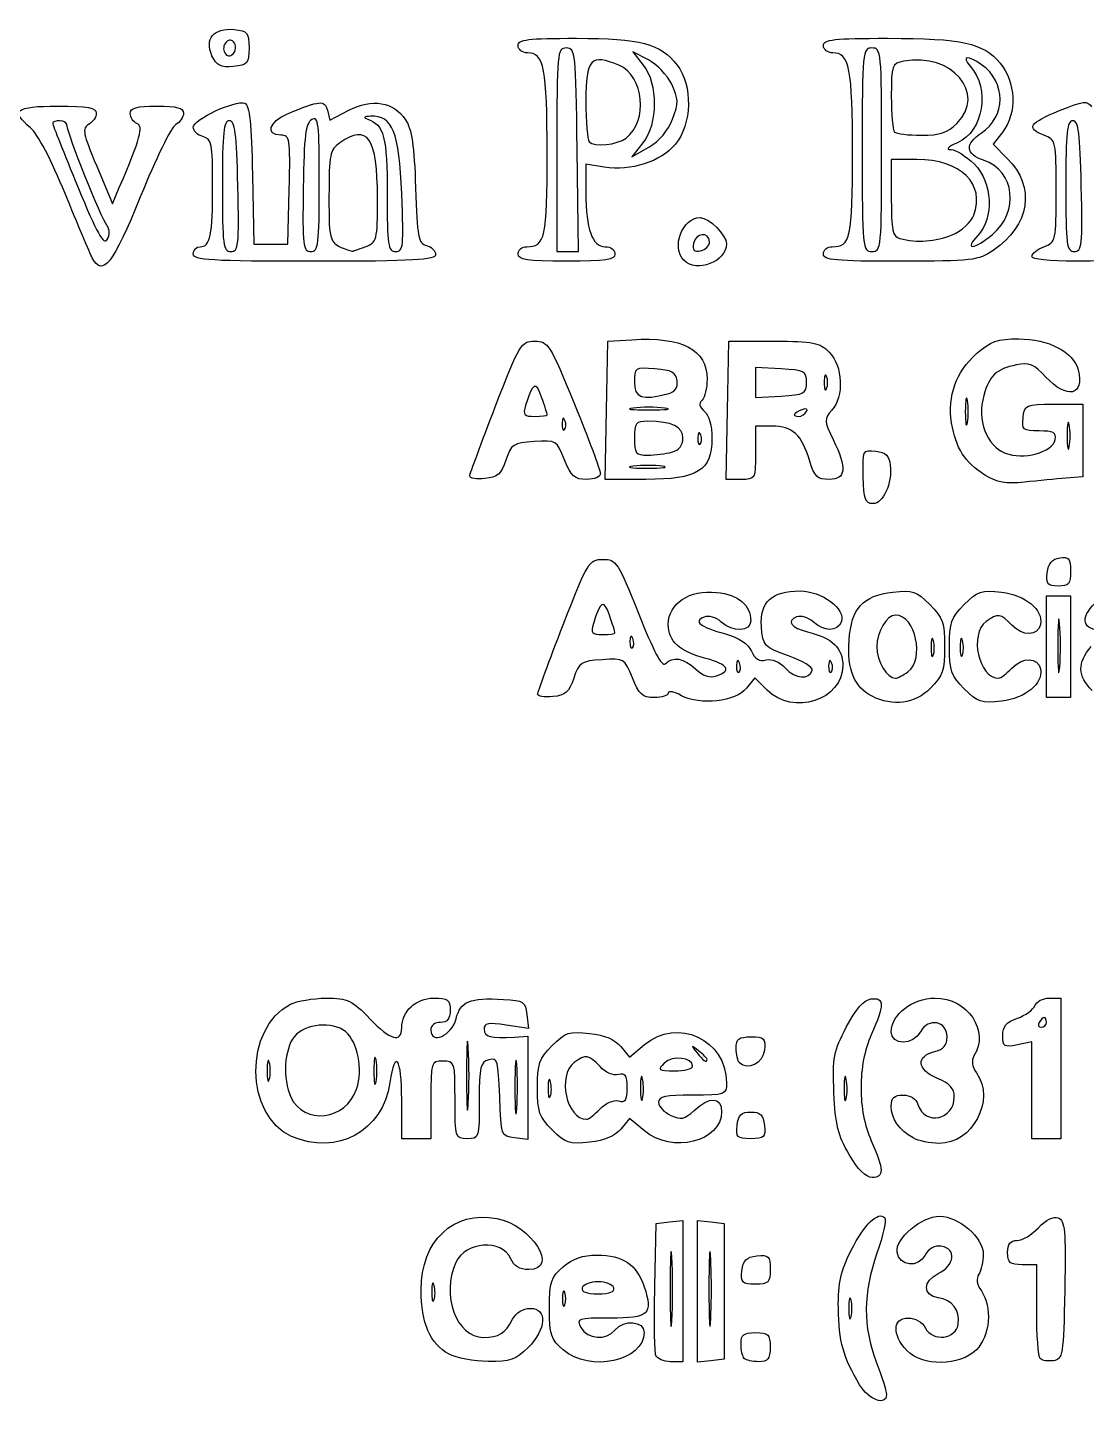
# Model space of a CAD drawing. Extents: x 0.53 to 3.78, y 0.49 to 2.29.
# Drawn here: x 1.883 to 2.611, y 1.339 to 2.287 of the extents above; entities that cross this region are included whole.
import ezdxf

# ---------------------------------------------------------------- set-up
doc = ezdxf.new("R2010")
doc.units = 0
doc.layers.get('0').update_dxf_attribs({"linetype": 'CONTINUOUS'})

msp = doc.modelspace()

# ---------------------------------------------------------------- linework, layer by layer
at = {"color": 7}
for p, q in [((2.025, 2.276667), (2.025, 2.276667)), ((2.009534, 2.268025), (2.009534, 2.268025)), ((2.309604, 2.265205), (2.298957, 2.27071)), ((2.298957, 2.27071), (2.306145, 2.261572)), ((2.088897, 2.230524), (2.090659, 2.223784)), ((2.090659, 2.223784), (2.103566, 2.230512)), ((2.326272, 2.224495), (2.326272, 2.224495)), ((2.521818, 2.221515), (2.521818, 2.221515)), ((2.294292, 2.211399), (2.294292, 2.211399)), ((2.553311, 2.215728), (2.546622, 2.207225)), ((2.246667, 2.203333), (2.246667, 2.133333)), ((2.261667, 2.133327), (2.260704, 2.20333)), ((2.260704, 2.20333), (2.260705, 2.20333)), ((2.305833, 2.208003), (2.298333, 2.198441)), ((2.298333, 2.198441), (2.309913, 2.20519)), ((2.47, 2.203333), (2.47, 2.203333)), ((2.546622, 2.207225), (2.556399, 2.197447)), ((1.930284, 2.192015), (1.941096, 2.166257)), ((2.279307, 2.191391), (2.266667, 2.193412)), ((2.266667, 2.193412), (2.266667, 2.17359)), ((2.494167, 2.196654), (2.476667, 2.196666)), ((2.476667, 2.196666), (2.476667, 2.170244)), ((2.037408, 2.185973), (2.038333, 2.138333)), ((1.941096, 2.166257), (1.945809, 2.177295)), ((2.02732, 2.178328), (2.02732, 2.178328)), ((2.061667, 2.138333), (2.062609, 2.175833)), ((2.083333, 2.180166), (2.083333, 2.180166)), ((2.14, 2.172993), (2.14, 2.172993)), ((2.60732, 2.178328), (2.60732, 2.178328)), ((1.937439, 2.151008), (1.937441, 2.151008)), ((2.518462, 2.144839), (2.518462, 2.144839)), ((2.546166, 2.14509), (2.546166, 2.14509)), ((2.038333, 2.138333), (2.05, 2.138333)), ((2.05, 2.138333), (2.061667, 2.138333)), ((2.114783, 2.136584), (2.114783, 2.136584)), ((2.246667, 2.133333), (2.254167, 2.13333)), ((2.254167, 2.13333), (2.261667, 2.133327)), ((2.351667, 2.140046), (2.351667, 2.140046)), ((1.927257, 2.128966), (1.927257, 2.128966)), ((1.996666, 2.131667), (1.996667, 2.131667)), ((2.22, 2.131667), (2.22, 2.131667)), ((2.334, 2.127333), (2.334, 2.127333)), ((2.43, 2.131667), (2.43, 2.131667)), ((2.573333, 2.130083), (2.573333, 2.130083)), ((2.280742, 2.024167), (2.281666, 2.071667)), ((2.281666, 2.071667), (2.298324, 2.072716)), ((2.364075, 2.024167), (2.365, 2.071667)), ((2.365, 2.071667), (2.395748, 2.071667)), ((2.400833, 2.052674), (2.383333, 2.053682)), ((2.383333, 2.053682), (2.383333, 2.043333)), ((2.383333, 2.043333), (2.383333, 2.032985)), ((2.418333, 2.043333), (2.418333, 2.043333)), ((2.432208, 2.0475), (2.432208, 2.0475)), ((2.322675, 2.03548), (2.322675, 2.03548)), ((2.383333, 2.032985), (2.400833, 2.033993)), ((2.529019, 2.030833), (2.529019, 2.030833)), ((2.24, 2.021169), (2.24, 2.021169)), ((2.279817, 1.976667), (2.280741, 2.024167)), ((2.280741, 2.024167), (2.280742, 2.024167)), ((2.320833, 2.025745), (2.320833, 2.025745)), ((2.36315, 1.976667), (2.364075, 2.024167)), ((2.364075, 2.024167), (2.364075, 2.024167)), ((2.41831, 2.023295), (2.41831, 2.023295)), ((2.588333, 2.028333), (2.608333, 2.028333)), ((2.608333, 2.028333), (2.608333, 2.003333)), ((2.252277, 2.017292), (2.252277, 2.017292)), ((2.394762, 2.013333), (2.383333, 2.013333)), ((2.383333, 2.013333), (2.383333, 1.995)), ((2.599019, 2.014167), (2.599019, 2.014167)), ((2.345611, 2.007292), (2.34561, 2.007292)), ((2.608333, 2.003333), (2.608333, 1.978333)), ((2.325833, 1.995434), (2.325833, 1.995434)), ((2.319226, 1.985716), (2.319226, 1.985715)), ((2.186793, 1.978955), (2.186793, 1.978955)), ((2.307792, 1.976667), (2.279817, 1.976667)), ((2.373242, 1.976667), (2.36315, 1.976667)), ((2.457357, 1.978545), (2.457357, 1.978545)), ((2.541014, 1.9797), (2.541014, 1.9797)), ((2.608333, 1.978333), (2.596667, 1.977452)), ((2.583945, 1.9125), (2.583945, 1.9125)), ((2.583333, 1.861667), (2.583333, 1.896667)), ((2.583333, 1.896667), (2.591667, 1.896667)), ((2.591667, 1.896667), (2.6, 1.896667)), ((2.6, 1.896667), (2.6, 1.861667)), ((2.592432, 1.877601), (2.592436, 1.877601)), ((2.286667, 1.871169), (2.286667, 1.871169)), ((2.298944, 1.867292), (2.298944, 1.867292)), ((2.505643, 1.86577), (2.505643, 1.86577)), ((2.525643, 1.86577), (2.525643, 1.86577)), ((2.583333, 1.826667), (2.583333, 1.861667)), ((2.583333, 1.861667), (2.583333, 1.861667)), ((2.6, 1.861667), (2.6, 1.826667)), ((2.372277, 1.850625), (2.372277, 1.850625)), ((2.435611, 1.850625), (2.43561, 1.850625)), ((2.382867, 1.840163), (2.377135, 1.833084)), ((2.391282, 1.831748), (2.382867, 1.840163)), ((2.48803, 1.844366), (2.48803, 1.844366)), ((2.526826, 1.832661), (2.526826, 1.832661)), ((2.3325, 1.827967), (2.3325, 1.827967)), ((2.463399, 1.827615), (2.463399, 1.827615)), ((2.591667, 1.826667), (2.583333, 1.826667)), ((2.6, 1.826667), (2.591667, 1.826667)), ((2.585357, 1.62), (2.593333, 1.62)), ((2.593333, 1.62), (2.593333, 1.571667)), ((2.226095, 1.608749), (2.227191, 1.599165)), ((2.583333, 1.603333), (2.583333, 1.603333)), ((2.227191, 1.599165), (2.211929, 1.601453)), ((2.2175, 1.593231), (2.226667, 1.593836)), ((2.226667, 1.593836), (2.226667, 1.558363)), ((2.185797, 1.585833), (2.185797, 1.585833)), ((2.290667, 1.586671), (2.296596, 1.579348)), ((2.296596, 1.579348), (2.306887, 1.588007)), ((2.573333, 1.589833), (2.563333, 1.587833)), ((2.573333, 1.556583), (2.573333, 1.589833)), ((2.048964, 1.575833), (2.048964, 1.575833)), ((2.122352, 1.5775), (2.122352, 1.5775)), ((2.219099, 1.574267), (2.219102, 1.574267)), ((2.35, 1.577925), (2.35, 1.577925)), ((2.372363, 1.575415), (2.372363, 1.575415)), ((2.34, 1.573109), (2.34, 1.573109)), ((2.593333, 1.571667), (2.593333, 1.523333)), ((2.108981, 1.557421), (2.108981, 1.557421)), ((2.226667, 1.558363), (2.226667, 1.522891)), ((2.24231, 1.562437), (2.24231, 1.562437)), ((2.30569, 1.564128), (2.305691, 1.564128)), ((2.44569, 1.564128), (2.445691, 1.564128)), ((2.573333, 1.523333), (2.573333, 1.556583)), ((2.573333, 1.556583), (2.573333, 1.556583)), ((2.140001, 1.523333), (2.140001, 1.55)), ((2.160001, 1.55), (2.160001, 1.523333)), ((2.276357, 1.543769), (2.276357, 1.543769)), ((2.296596, 1.537319), (2.290667, 1.529996)), ((2.306887, 1.528659), (2.296596, 1.537319)), ((2.243492, 1.529328), (2.243492, 1.529328)), ((2.370612, 1.5325), (2.370612, 1.5325)), ((2.064233, 1.524942), (2.064232, 1.524942)), ((2.150001, 1.523333), (2.140001, 1.523333)), ((2.160001, 1.523333), (2.150001, 1.523333)), ((2.226667, 1.522891), (2.2175, 1.523945)), ((2.491667, 1.523844), (2.491667, 1.523849)), ((2.583333, 1.523333), (2.573333, 1.523333)), ((2.593333, 1.523333), (2.583333, 1.523333)), ((2.447641, 1.5125), (2.44764, 1.5125)), ((2.314062, 1.421843), (2.315, 1.465)), ((2.315, 1.465), (2.324166, 1.466054)), ((2.324166, 1.466054), (2.333333, 1.467109)), ((2.333333, 1.467109), (2.333333, 1.418554)), ((2.343333, 1.418333), (2.343333, 1.467109)), ((2.343333, 1.467109), (2.3525, 1.466055)), ((2.3525, 1.466055), (2.361667, 1.465001)), ((2.361667, 1.465001), (2.361667, 1.418334)), ((2.325801, 1.440833), (2.325801, 1.440833)), ((2.352468, 1.440833), (2.352468, 1.440833)), ((2.373945, 1.4325), (2.373945, 1.4325)), ((2.576667, 1.436667), (2.566667, 1.436667)), ((2.576667, 1.405556), (2.576667, 1.436667)), ((2.16231, 1.422437), (2.16231, 1.422437)), ((2.252208, 1.4175), (2.252208, 1.4175)), ((2.285833, 1.420833), (2.285833, 1.420833)), ((2.333333, 1.418554), (2.333333, 1.369999)), ((2.343333, 1.369558), (2.343333, 1.418334)), ((2.343333, 1.418334), (2.343333, 1.418333)), ((2.361667, 1.418334), (2.361667, 1.371667)), ((2.448964, 1.4125), (2.448964, 1.4125)), ((2.172542, 1.375218), (2.172542, 1.375218)), ((2.251019, 1.378045), (2.251019, 1.378045)), ((2.487242, 1.377715), (2.487248, 1.377715)), ((2.314791, 1.374342), (2.314791, 1.374343)), ((2.333333, 1.369999), (2.324895, 1.369999)), ((2.3525, 1.370613), (2.343333, 1.369558)), ((2.361667, 1.371667), (2.3525, 1.370613)), ((2.375556, 1.372222), (2.375556, 1.372222)), ((2.579029, 1.372082), (2.579029, 1.372082)), ((2.454886, 1.354131), (2.454885, 1.354131))]:
    msp.add_line(p, q, dxfattribs=at)
for points in [[(2.009534, 2.268025), (2.004262, 2.279596), (2.010818, 2.28736), (2.024716, 2.286004)], [(2.024716, 2.286004), (2.034056, 2.285092), (2.035, 2.283929), (2.035, 2.273333)], [(2.019247, 2.277248), (2.017414, 2.275414), (2.017003, 2.272153), (2.018333, 2.27)], [(2.025, 2.276667), (2.023387, 2.279276), (2.02147, 2.27947), (2.019247, 2.277248)], [(2.024085, 2.269419), (2.025919, 2.271252), (2.02633, 2.274514), (2.025, 2.276667)], [(2.22, 2.275), (2.22, 2.279167), (2.226679, 2.28), (2.260107, 2.28)], [(2.260107, 2.28), (2.304527, 2.28), (2.317738, 2.276498), (2.32944, 2.261621)], [(2.43, 2.275), (2.43, 2.279194), (2.437121, 2.279997), (2.474167, 2.279981)], [(2.474167, 2.279981), (2.525695, 2.279961), (2.53977, 2.276863), (2.551452, 2.26298)], [(2.024191, 2.260624), (2.015339, 2.25977), (2.012684, 2.26111), (2.009534, 2.268025)], [(2.018333, 2.27), (2.019946, 2.267391), (2.021863, 2.267197), (2.024085, 2.269419)], [(2.035, 2.273333), (2.035, 2.262613), (2.034123, 2.261582), (2.024191, 2.260624)], [(2.226549, 2.27), (2.222947, 2.27), (2.22, 2.27225), (2.22, 2.275)], [(2.24, 2.200886), (2.24, 2.259257), (2.237909, 2.27), (2.226549, 2.27)], [(2.253205, 2.273333), (2.246917, 2.273333), (2.246667, 2.270652), (2.246667, 2.203333)], [(2.260705, 2.20333), (2.259784, 2.270325), (2.259462, 2.273333), (2.253205, 2.273333)], [(2.289374, 2.261457), (2.27009, 2.269565), (2.266667, 2.265852), (2.266667, 2.236833)], [(2.436549, 2.27), (2.432947, 2.27), (2.43, 2.27225), (2.43, 2.275)], [(2.45, 2.200886), (2.45, 2.259257), (2.447909, 2.27), (2.436549, 2.27)], [(2.463333, 2.273333), (2.456878, 2.273333), (2.456667, 2.271111), (2.456667, 2.203333)], [(2.47, 2.203333), (2.47, 2.271111), (2.469788, 2.273333), (2.463333, 2.273333)], [(2.521818, 2.221515), (2.542414, 2.242111), (2.518121, 2.270481), (2.485267, 2.2642)], [(2.538799, 2.261799), (2.529238, 2.268496), (2.524506, 2.267918), (2.53089, 2.260833)], [(2.294292, 2.211399), (2.30966, 2.223056), (2.306599, 2.254214), (2.289374, 2.261457)], [(2.306145, 2.261572), (2.316324, 2.248632), (2.316164, 2.221176), (2.305833, 2.208003)], [(2.325651, 2.248375), (2.322681, 2.254603), (2.31546, 2.262176), (2.309604, 2.265205)], [(2.32944, 2.261621), (2.340245, 2.247885), (2.339571, 2.22063), (2.32809, 2.206985)], [(2.485267, 2.2642), (2.477039, 2.262627), (2.476667, 2.261587), (2.476667, 2.240167)], [(2.53089, 2.260833), (2.544893, 2.245295), (2.540014, 2.215929), (2.522138, 2.208151)], [(2.538482, 2.214791), (2.555664, 2.226049), (2.555824, 2.249874), (2.538799, 2.261799)], [(2.551452, 2.26298), (2.562327, 2.250057), (2.563183, 2.228279), (2.553311, 2.215728)], [(2.326272, 2.224495), (2.33051, 2.23563), (2.33044, 2.238334), (2.325651, 2.248375)], [(1.996667, 2.218841), (1.996667, 2.224301), (2.02571, 2.237747), (2.032159, 2.235272)], [(2.061123, 2.227892), (2.084001, 2.237451), (2.087011, 2.237736), (2.088897, 2.230524)], [(2.103566, 2.230512), (2.119597, 2.238867), (2.134509, 2.236391), (2.142611, 2.224027)], [(2.476667, 2.240167), (2.476667, 2.227853), (2.477667, 2.216778), (2.478889, 2.215556)], [(1.884783, 2.218459), (1.870559, 2.230361), (1.874265, 2.233333), (1.903333, 2.233333)], [(1.903333, 2.233333), (1.924409, 2.233333), (1.93, 2.23232), (1.93, 2.228499)], [(1.93, 2.228499), (1.93, 2.22584), (1.927631, 2.222339), (1.924736, 2.220719)], [(1.953333, 2.228229), (1.953333, 2.232194), (1.957426, 2.233333), (1.971667, 2.233333)], [(1.957936, 2.221358), (1.955404, 2.222329), (1.953333, 2.225421), (1.953333, 2.228229)], [(1.971667, 2.233333), (1.985462, 2.233333), (1.99, 2.232137), (1.99, 2.228499)], [(1.99, 2.228499), (1.99, 2.22584), (1.987557, 2.222298), (1.984571, 2.220627)], [(2.032159, 2.235272), (2.035359, 2.234044), (2.036722, 2.221242), (2.037408, 2.185973)], [(2.266667, 2.236833), (2.266667, 2.222686), (2.267667, 2.210111), (2.268889, 2.208889)], [(2.581667, 2.213333), (2.56912, 2.218103), (2.571429, 2.221786), (2.592265, 2.230243)], [(2.592265, 2.230243), (2.608974, 2.237024), (2.611576, 2.237325), (2.61443, 2.232801)], [(1.905, 2.223333), (1.90225, 2.223333), (1.9, 2.222526), (1.9, 2.221539)], [(1.9, 2.221539), (1.9, 2.220552), (1.907749, 2.200933), (1.91722, 2.177942)], [(1.91, 2.21963), (1.91, 2.221667), (1.90775, 2.223333), (1.905, 2.223333)], [(1.937441, 2.151008), (1.933434, 2.15619), (1.91, 2.214794), (1.91, 2.21963)], [(1.924736, 2.220719), (1.92011, 2.21813), (1.920783, 2.21465), (1.930284, 2.192015)], [(1.945809, 2.177295), (1.960395, 2.21146), (1.962624, 2.219559), (1.957936, 2.221358)], [(1.984571, 2.220627), (1.981586, 2.218956), (1.970711, 2.19677), (1.960405, 2.171325)], [(2.003333, 2.212368), (1.999667, 2.213326), (1.996667, 2.216239), (1.996667, 2.218841)], [(2.021486, 2.223333), (2.01752, 2.223333), (2.016667, 2.215363), (2.016667, 2.178333)], [(2.02732, 2.178328), (2.026496, 2.214894), (2.025402, 2.223333), (2.021486, 2.223333)], [(2.056776, 2.213333), (2.046051, 2.213333), (2.04887, 2.222772), (2.061123, 2.227892)], [(2.078129, 2.224085), (2.073876, 2.221705), (2.07281, 2.213143), (2.072296, 2.177253)], [(2.083333, 2.180166), (2.083333, 2.221633), (2.082737, 2.226664), (2.078129, 2.224085)], [(2.123333, 2.170137), (2.123333, 2.211649), (2.116569, 2.221565), (2.097408, 2.208144)], [(2.11865, 2.226404), (2.113876, 2.226224), (2.113249, 2.225575), (2.116667, 2.224353)], [(2.116667, 2.224353), (2.127946, 2.220322), (2.13, 2.212363), (2.13, 2.172696)], [(2.14, 2.172993), (2.138205, 2.215719), (2.133707, 2.226971), (2.11865, 2.226404)], [(2.142611, 2.224027), (2.146939, 2.217421), (2.148623, 2.20605), (2.149537, 2.17724)], [(2.309913, 2.20519), (2.317242, 2.209461), (2.323247, 2.216549), (2.326272, 2.224495)], [(2.497374, 2.213333), (2.510196, 2.213333), (2.515367, 2.215064), (2.521818, 2.221515)], [(2.601486, 2.223333), (2.59752, 2.223333), (2.596667, 2.215363), (2.596667, 2.178333)], [(2.60732, 2.178328), (2.606496, 2.214894), (2.605402, 2.223333), (2.601486, 2.223333)], [(1.908482, 2.173333), (1.899314, 2.195887), (1.889559, 2.214463), (1.884783, 2.218459)], [(2.01, 2.178918), (2.01, 2.207821), (2.00941, 2.210778), (2.003333, 2.212368)], [(2.062609, 2.175833), (2.063509, 2.211622), (2.063242, 2.213333), (2.056776, 2.213333)], [(2.268889, 2.208889), (2.272658, 2.20512), (2.288014, 2.206637), (2.294292, 2.211399)], [(2.478889, 2.215556), (2.480111, 2.214333), (2.488429, 2.213333), (2.497374, 2.213333)], [(2.540101, 2.196132), (2.527773, 2.20043), (2.52717, 2.207379), (2.538482, 2.214791)], [(2.59, 2.175), (2.59, 2.209442), (2.589829, 2.21023), (2.581667, 2.213333)], [(2.097408, 2.208144), (2.090639, 2.203403), (2.09, 2.200231), (2.09, 2.17137)], [(2.226, 2.136667), (2.23867, 2.136667), (2.24, 2.142769), (2.24, 2.200886)], [(2.32809, 2.206985), (2.318018, 2.195015), (2.297553, 2.188473), (2.279307, 2.191391)], [(2.436, 2.136667), (2.44867, 2.136667), (2.45, 2.142769), (2.45, 2.200886)], [(2.456667, 2.203333), (2.456667, 2.135556), (2.456879, 2.133333), (2.463333, 2.133333)], [(2.463333, 2.133333), (2.469788, 2.133333), (2.47, 2.135556), (2.47, 2.203333)], [(2.522138, 2.208151), (2.515424, 2.205229), (2.513852, 2.203547), (2.517756, 2.203464)], [(2.517756, 2.203464), (2.521106, 2.203392), (2.528231, 2.198949), (2.53359, 2.19359)], [(2.53336, 2.158403), (2.54153, 2.179892), (2.524376, 2.196633), (2.494167, 2.196654)], [(2.53359, 2.19359), (2.546248, 2.180932), (2.547486, 2.156517), (2.536085, 2.144381)], [(2.546166, 2.14509), (2.564981, 2.160922), (2.561692, 2.188605), (2.540101, 2.196132)], [(2.556399, 2.197447), (2.576045, 2.177801), (2.572013, 2.151151), (2.546827, 2.134178)], [(1.927257, 2.128966), (1.925501, 2.132285), (1.917053, 2.15225), (1.908482, 2.173333)], [(1.91722, 2.177942), (1.930369, 2.146023), (1.93516, 2.137425), (1.937483, 2.141578)], [(1.960405, 2.171325), (1.941542, 2.124754), (1.934349, 2.115561), (1.927257, 2.128966)], [(2.00131, 2.136667), (2.008405, 2.136667), (2.01, 2.14442), (2.01, 2.178918)], [(2.016667, 2.178333), (2.016667, 2.137701), (2.017233, 2.133333), (2.0225, 2.133328)], [(2.0225, 2.133328), (2.027818, 2.133321), (2.028244, 2.1373), (2.02732, 2.178328)], [(2.072296, 2.177253), (2.071725, 2.137406), (2.072207, 2.133332), (2.0775, 2.133333)], [(2.0775, 2.133333), (2.082779, 2.133333), (2.083333, 2.137786), (2.083333, 2.180166)], [(2.09, 2.17137), (2.09, 2.138406), (2.089763, 2.138979), (2.105616, 2.133545)], [(2.13, 2.172696), (2.13, 2.137433), (2.130608, 2.133333), (2.135833, 2.133326)], [(2.135833, 2.133326), (2.141156, 2.13332), (2.141521, 2.136794), (2.14, 2.172993)], [(2.149537, 2.17724), (2.150615, 2.143302), (2.151427, 2.139003), (2.157039, 2.137535)], [(2.266667, 2.17359), (2.266667, 2.148722), (2.270993, 2.136667), (2.279917, 2.136667)], [(2.581667, 2.136667), (2.589829, 2.13977), (2.59, 2.140558), (2.59, 2.175)], [(2.596667, 2.178333), (2.596667, 2.137701), (2.597233, 2.133333), (2.6025, 2.133328)], [(2.6025, 2.133328), (2.607818, 2.133321), (2.608244, 2.1373), (2.60732, 2.178328)], [(2.114783, 2.136584), (2.123096, 2.139745), (2.123333, 2.140677), (2.123333, 2.170137)], [(2.476667, 2.170244), (2.476667, 2.147883), (2.477563, 2.143588), (2.4825, 2.142298)], [(2.334, 2.127333), (2.325153, 2.136181), (2.333001, 2.156667), (2.345238, 2.156667)], [(2.345238, 2.156667), (2.351394, 2.156667), (2.363333, 2.144728), (2.363333, 2.138571)], [(2.518462, 2.144839), (2.525285, 2.14769), (2.531405, 2.153262), (2.53336, 2.158403)], [(1.937483, 2.141578), (1.939327, 2.144872), (1.93931, 2.14859), (1.937439, 2.151008)], [(2.351667, 2.140046), (2.351667, 2.147191), (2.341981, 2.146159), (2.340576, 2.138864)], [(2.4825, 2.142298), (2.494305, 2.139213), (2.507173, 2.140122), (2.518462, 2.144839)], [(2.536085, 2.144381), (2.526356, 2.134025), (2.533623, 2.134536), (2.546166, 2.14509)], [(1.996667, 2.131667), (1.996667, 2.134417), (1.998756, 2.136667), (2.00131, 2.136667)], [(2.105616, 2.133545), (2.105955, 2.133428), (2.11008, 2.134796), (2.114783, 2.136584)], [(2.157039, 2.137535), (2.160501, 2.13663), (2.163333, 2.133814), (2.163333, 2.131278)], [(2.22, 2.131667), (2.22, 2.134417), (2.2227, 2.136667), (2.226, 2.136667)], [(2.279917, 2.136667), (2.283694, 2.136667), (2.286667, 2.134465), (2.286667, 2.131667)], [(2.363333, 2.138571), (2.363333, 2.126334), (2.342847, 2.118486), (2.334, 2.127333)], [(2.340576, 2.138864), (2.339718, 2.134409), (2.341076, 2.133052), (2.345531, 2.13391)], [(2.345531, 2.13391), (2.348905, 2.134559), (2.351667, 2.137321), (2.351667, 2.140046)], [(2.43, 2.131667), (2.43, 2.134417), (2.4327, 2.136667), (2.436, 2.136667)], [(2.546827, 2.134178), (2.536427, 2.12717), (2.532142, 2.126667), (2.48284, 2.126667)], [(2.573333, 2.130083), (2.573333, 2.131961), (2.577083, 2.134924), (2.581667, 2.136667)], [(2.625, 2.136667), (2.641579, 2.130364), (2.633569, 2.126667), (2.603333, 2.126667)], [(2.08, 2.126667), (2.008148, 2.126667), (1.996666, 2.127356), (1.996666, 2.131667)], [(2.163333, 2.131278), (2.163333, 2.127475), (2.148729, 2.126667), (2.08, 2.126667)], [(2.253333, 2.126667), (2.225926, 2.126667), (2.22, 2.127556), (2.22, 2.131667)], [(2.286667, 2.131667), (2.286667, 2.127556), (2.280741, 2.126667), (2.253333, 2.126667)], [(2.48284, 2.126667), (2.438093, 2.126667), (2.43, 2.127433), (2.43, 2.131667)], [(2.603333, 2.126667), (2.585072, 2.126667), (2.573333, 2.128003), (2.573333, 2.130083)], [(2.204369, 2.026667), (2.221187, 2.070041), (2.222165, 2.071667), (2.231452, 2.071667)], [(2.231452, 2.071667), (2.240673, 2.071667), (2.241851, 2.069802), (2.258831, 2.028333)], [(2.298324, 2.072716), (2.332977, 2.0749), (2.35, 2.065989), (2.35, 2.045667)], [(2.395748, 2.071667), (2.423214, 2.071667), (2.427299, 2.070864), (2.434006, 2.06415)], [(2.535319, 2.063167), (2.545068, 2.071726), (2.549647, 2.073331), (2.564283, 2.073321)], [(2.564283, 2.073321), (2.584809, 2.073308), (2.602136, 2.064266), (2.605224, 2.05196)], [(2.434006, 2.06415), (2.443306, 2.05484), (2.444248, 2.033553), (2.435775, 2.02419)], [(2.51813, 2.015491), (2.515167, 2.034061), (2.521187, 2.050758), (2.535319, 2.063167)], [(2.314167, 2.052692), (2.300365, 2.05369), (2.3, 2.053454), (2.3, 2.043525)], [(2.329342, 2.044601), (2.328524, 2.050334), (2.325662, 2.05186), (2.314167, 2.052692)], [(2.418333, 2.043333), (2.418333, 2.051036), (2.417009, 2.051743), (2.400833, 2.052674)], [(2.432208, 2.0475), (2.431283, 2.049792), (2.430526, 2.047917), (2.430526, 2.043333)], [(2.562767, 2.055387), (2.548785, 2.05259), (2.544064, 2.048178), (2.540242, 2.034337)], [(2.582953, 2.047073), (2.574755, 2.05585), (2.571593, 2.057152), (2.562767, 2.055387)], [(2.605224, 2.05196), (2.609692, 2.034158), (2.597514, 2.031486), (2.582953, 2.047073)], [(2.236197, 2.033249), (2.23227, 2.044513), (2.230025, 2.043342), (2.225179, 2.0275)], [(2.3, 2.043525), (2.3, 2.032698), (2.305286, 2.030823), (2.322675, 2.03548)], [(2.322675, 2.03548), (2.328125, 2.03694), (2.330058, 2.039584), (2.329342, 2.044601)], [(2.35, 2.045667), (2.35, 2.039617), (2.348436, 2.033103), (2.346525, 2.031192)], [(2.400833, 2.033993), (2.417009, 2.034924), (2.418333, 2.035631), (2.418333, 2.043333)], [(2.430526, 2.043333), (2.430526, 2.03875), (2.431283, 2.036875), (2.432208, 2.039167)], [(2.432208, 2.039167), (2.433132, 2.041458), (2.433132, 2.045208), (2.432208, 2.0475)], [(2.24, 2.021169), (2.24, 2.021812), (2.238288, 2.027248), (2.236197, 2.033249)], [(2.346525, 2.031192), (2.344114, 2.028782), (2.344625, 2.026411), (2.348192, 2.023451)], [(2.529019, 2.030833), (2.528225, 2.034958), (2.527574, 2.031583), (2.527574, 2.023333)], [(2.529019, 2.015833), (2.529813, 2.019958), (2.529813, 2.026708), (2.529019, 2.030833)], [(2.540242, 2.034337), (2.535596, 2.017509), (2.542151, 1.999928), (2.555, 1.994755)], [(2.186793, 1.978955), (2.18686, 1.980447), (2.194772, 2.001917), (2.204369, 2.026667)], [(2.225179, 2.0275), (2.223213, 2.021074), (2.22411, 2.02), (2.231442, 2.02)], [(2.231442, 2.02), (2.236149, 2.02), (2.24, 2.020526), (2.24, 2.021169)], [(2.252277, 2.017292), (2.251213, 2.019951), (2.250423, 2.019161), (2.250263, 2.015278)], [(2.258831, 2.028333), (2.26859, 2.0045), (2.276595, 1.983125), (2.276621, 1.980833)], [(2.299167, 2.025745), (2.293208, 2.025005), (2.298083, 2.0244), (2.31, 2.0244)], [(2.320833, 2.025745), (2.314875, 2.026484), (2.305125, 2.026484), (2.299167, 2.025745)], [(2.31, 2.0244), (2.321917, 2.0244), (2.326792, 2.025005), (2.320833, 2.025745)], [(2.348192, 2.023451), (2.351368, 2.020815), (2.353333, 2.013698), (2.353333, 2.004834)], [(2.415173, 2.024605), (2.409398, 2.022389), (2.408342, 2.02), (2.413137, 2.02)], [(2.413137, 2.02), (2.414862, 2.02), (2.41719, 2.021483), (2.41831, 2.023295)], [(2.41831, 2.023295), (2.419477, 2.025185), (2.41814, 2.025744), (2.415173, 2.024605)], [(2.435775, 2.02419), (2.430333, 2.018177), (2.430381, 2.017131), (2.436683, 2.004084)], [(2.527574, 2.023333), (2.527574, 2.015083), (2.528224, 2.011708), (2.529019, 2.015833)], [(2.567279, 2.019167), (2.568299, 2.028031), (2.568993, 2.028333), (2.588333, 2.028333)], [(2.250263, 2.015278), (2.250119, 2.011764), (2.250906, 2.009795), (2.252014, 2.010903)], [(2.252014, 2.010903), (2.253122, 2.01201), (2.25324, 2.014885), (2.252277, 2.017292)], [(2.309167, 2.016621), (2.300904, 2.016662), (2.3, 2.015516), (2.3, 2.005)], [(2.333333, 2.005), (2.333333, 2.013017), (2.326011, 2.016538), (2.309167, 2.016621)], [(2.420438, 1.989851), (2.415214, 2.007287), (2.408603, 2.013333), (2.394762, 2.013333)], [(2.541014, 1.9797), (2.527287, 1.988268), (2.520875, 1.998297), (2.51813, 2.015491)], [(2.578356, 2.01), (2.567087, 2.01), (2.566299, 2.010652), (2.567279, 2.019167)], [(2.599019, 2.014167), (2.598225, 2.018292), (2.597574, 2.014917), (2.597574, 2.006667)], [(2.599019, 1.999167), (2.599813, 2.003292), (2.599813, 2.010042), (2.599019, 2.014167)], [(2.231068, 2.002681), (2.216637, 2.001737), (2.21529, 2.000856), (2.211671, 1.99)], [(2.251983, 1.990181), (2.246641, 2.003533), (2.246391, 2.003683), (2.231068, 2.002681)], [(2.3, 2.005), (2.3, 1.994484), (2.300904, 1.993338), (2.309167, 1.993379)], [(2.353333, 2.004834), (2.353333, 1.982741), (2.343511, 1.976667), (2.307792, 1.976667)], [(2.325833, 1.995434), (2.330814, 1.996769), (2.333333, 1.999982), (2.333333, 2.005)], [(2.343596, 2.005278), (2.343452, 2.001764), (2.34424, 1.999795), (2.345347, 2.000903)], [(2.34561, 2.007292), (2.344546, 2.009951), (2.343756, 2.009161), (2.343596, 2.005278)], [(2.345347, 2.000903), (2.346455, 2.00201), (2.346573, 2.004885), (2.345611, 2.007292)], [(2.436683, 2.004084), (2.446321, 1.984138), (2.445551, 1.976667), (2.43386, 1.976667)], [(2.555, 1.994755), (2.567387, 1.989767), (2.587675, 1.995323), (2.58937, 2.004167)], [(2.58937, 2.004167), (2.59027, 2.008859), (2.588115, 2.01), (2.578356, 2.01)], [(2.597574, 2.006667), (2.597574, 1.998417), (2.598224, 1.995042), (2.599019, 1.999167)], [(2.309167, 1.993379), (2.314208, 1.993406), (2.321708, 1.994329), (2.325833, 1.995434)], [(2.383333, 1.995), (2.383333, 1.976815), (2.383255, 1.976667), (2.373242, 1.976667)], [(2.457357, 1.978545), (2.456874, 1.99686), (2.456981, 1.997077), (2.465934, 1.996045)], [(2.465934, 1.996045), (2.472837, 1.995249), (2.475237, 1.992965), (2.475993, 1.986471)], [(2.211671, 1.99), (2.208455, 1.980356), (2.205951, 1.978152), (2.197224, 1.977289)], [(2.267029, 1.976667), (2.258874, 1.976667), (2.256558, 1.978747), (2.251983, 1.990181)], [(2.299226, 1.98575), (2.293235, 1.985008), (2.297333, 1.984385), (2.308333, 1.984367)], [(2.319226, 1.985715), (2.314217, 1.986476), (2.305217, 1.986491), (2.299226, 1.98575)], [(2.308333, 1.984367), (2.319333, 1.984347), (2.324235, 1.984955), (2.319226, 1.985716)], [(2.43386, 1.976667), (2.425715, 1.976667), (2.423835, 1.978514), (2.420438, 1.989851)], [(2.475993, 1.986471), (2.47746, 1.973876), (2.471175, 1.96), (2.464005, 1.96)], [(2.197224, 1.977289), (2.191417, 1.976714), (2.186724, 1.977464), (2.186793, 1.978955)], [(2.276621, 1.980833), (2.276643, 1.97845), (2.272541, 1.976667), (2.267029, 1.976667)], [(2.464005, 1.96), (2.45881, 1.96), (2.457768, 1.962906), (2.457357, 1.978545)], [(2.568333, 1.974811), (2.555319, 1.973438), (2.549332, 1.974509), (2.541014, 1.9797)], [(2.596667, 1.977452), (2.59025, 1.976967), (2.5775, 1.975779), (2.568333, 1.974811)], [(2.251035, 1.876667), (2.267935, 1.920252), (2.268791, 1.921667), (2.278262, 1.921667)], [(2.278262, 1.921667), (2.287616, 1.921667), (2.288687, 1.920037), (2.30296, 1.884107)], [(2.583945, 1.9125), (2.584701, 1.919063), (2.58713, 1.921969), (2.5925, 1.922732)], [(2.5925, 1.922732), (2.59888, 1.923638), (2.6, 1.922269), (2.6, 1.913565)], [(2.591445, 1.903333), (2.584079, 1.903333), (2.583037, 1.904607), (2.583945, 1.9125)], [(2.6, 1.913565), (2.6, 1.904803), (2.598771, 1.903333), (2.591445, 1.903333)], [(2.323333, 1.876941), (2.323333, 1.891367), (2.337908, 1.90107), (2.356464, 1.898997)], [(2.356464, 1.898997), (2.371763, 1.897287), (2.38, 1.890416), (2.38, 1.879363)], [(2.387324, 1.875542), (2.386104, 1.892243), (2.394529, 1.9), (2.413889, 1.9)], [(2.413889, 1.9), (2.428828, 1.9), (2.445645, 1.887499), (2.442329, 1.878859)], [(2.44765, 1.866031), (2.449242, 1.888314), (2.456945, 1.896765), (2.477801, 1.899116)], [(2.477801, 1.899116), (2.491438, 1.900653), (2.494068, 1.899778), (2.503174, 1.890672)], [(2.526826, 1.890672), (2.535989, 1.899835), (2.538509, 1.900659), (2.552528, 1.899079)], [(2.552528, 1.899079), (2.568951, 1.897228), (2.581214, 1.887101), (2.579268, 1.876996)], [(2.282863, 1.883249), (2.278937, 1.894513), (2.276692, 1.893342), (2.271845, 1.8775)], [(2.503174, 1.890672), (2.512102, 1.881744), (2.513333, 1.878228), (2.513333, 1.861667)], [(2.516667, 1.861667), (2.516667, 1.878228), (2.517898, 1.881744), (2.526826, 1.890672)], [(2.619643, 1.873333), (2.606879, 1.873333), (2.606637, 1.883528), (2.619167, 1.893419)], [(2.271845, 1.8775), (2.269879, 1.871074), (2.270776, 1.87), (2.278109, 1.87)], [(2.286667, 1.871169), (2.286667, 1.871812), (2.284955, 1.877248), (2.282863, 1.883249)], [(2.30296, 1.884107), (2.313082, 1.858627), (2.318972, 1.847639), (2.321274, 1.84994)], [(2.3479, 1.881962), (2.340369, 1.879072), (2.345062, 1.875388), (2.362653, 1.870382)], [(2.359553, 1.878738), (2.356106, 1.881857), (2.35118, 1.88322), (2.3479, 1.881962)], [(2.38, 1.879363), (2.38, 1.871669), (2.367777, 1.871295), (2.359553, 1.878738)], [(2.411579, 1.882094), (2.404394, 1.879337), (2.407893, 1.874574), (2.419135, 1.87181)], [(2.422887, 1.878738), (2.419602, 1.88171), (2.414514, 1.883221), (2.411579, 1.882094)], [(2.442329, 1.878859), (2.439631, 1.871827), (2.430585, 1.87177), (2.422887, 1.878738)], [(2.479601, 1.883333), (2.473511, 1.883333), (2.466667, 1.871868), (2.466667, 1.861667)], [(2.48803, 1.844366), (2.499898, 1.853044), (2.493346, 1.883333), (2.479601, 1.883333)], [(2.54197, 1.878968), (2.530041, 1.870245), (2.536667, 1.84), (2.550507, 1.84)], [(2.559567, 1.876364), (2.551965, 1.884523), (2.549971, 1.884818), (2.54197, 1.878968)], [(2.592436, 1.877601), (2.591737, 1.885337), (2.591173, 1.878167), (2.591183, 1.861667)], [(2.592454, 1.847601), (2.593143, 1.856364), (2.593135, 1.869864), (2.592432, 1.877601)], [(2.23346, 1.828955), (2.233527, 1.830447), (2.241439, 1.851917), (2.251035, 1.876667)], [(2.278109, 1.87), (2.282816, 1.87), (2.286667, 1.870526), (2.286667, 1.871169)], [(2.298944, 1.867292), (2.297879, 1.869951), (2.29709, 1.869161), (2.29693, 1.865278)], [(2.349167, 1.853515), (2.331046, 1.85834), (2.323333, 1.865334), (2.323333, 1.876941)], [(2.362653, 1.870382), (2.37197, 1.867731), (2.378207, 1.863599), (2.380504, 1.858557)], [(2.405957, 1.855393), (2.388857, 1.861522), (2.388303, 1.862121), (2.387324, 1.875542)], [(2.419135, 1.87181), (2.436199, 1.867615), (2.443333, 1.860741), (2.443333, 1.848498)], [(2.505643, 1.86577), (2.504798, 1.869013), (2.504051, 1.867167), (2.503983, 1.861667)], [(2.525643, 1.86577), (2.524798, 1.869013), (2.524051, 1.867167), (2.523983, 1.861667)], [(2.579268, 1.876996), (2.577716, 1.868936), (2.566812, 1.868586), (2.559567, 1.876364)], [(2.29693, 1.865278), (2.296785, 1.861764), (2.297573, 1.859795), (2.298681, 1.860903)], [(2.298681, 1.860903), (2.299788, 1.86201), (2.299907, 1.864885), (2.298944, 1.867292)], [(2.380504, 1.858557), (2.382973, 1.853139), (2.38599, 1.851319), (2.390531, 1.852506)], [(2.463399, 1.827615), (2.451113, 1.833831), (2.446204, 1.845806), (2.44765, 1.866031)], [(2.466667, 1.861667), (2.466667, 1.851465), (2.473511, 1.84), (2.479601, 1.84)], [(2.513333, 1.861667), (2.513333, 1.845281), (2.512061, 1.841548), (2.50359, 1.833077)], [(2.503983, 1.861667), (2.503916, 1.856167), (2.504606, 1.853513), (2.50552, 1.85577)], [(2.50552, 1.85577), (2.506433, 1.858027), (2.506489, 1.862527), (2.505643, 1.86577)], [(2.526826, 1.832661), (2.517898, 1.841589), (2.516667, 1.845105), (2.516667, 1.861667)], [(2.523983, 1.861667), (2.523916, 1.856167), (2.524606, 1.853513), (2.52552, 1.85577)], [(2.52552, 1.85577), (2.526433, 1.858027), (2.526489, 1.862527), (2.525643, 1.86577)], [(2.591183, 1.861667), (2.591193, 1.845167), (2.591765, 1.838837), (2.592454, 1.847601)], [(2.614848, 1.831515), (2.604677, 1.841687), (2.604481, 1.850421), (2.614172, 1.861687)], [(2.277735, 1.852681), (2.263304, 1.851737), (2.261957, 1.850856), (2.258337, 1.84)], [(2.29865, 1.840181), (2.293307, 1.853533), (2.293057, 1.853683), (2.277735, 1.852681)], [(2.321274, 1.84994), (2.326568, 1.855235), (2.333897, 1.853966), (2.342002, 1.846352)], [(2.356383, 1.841577), (2.367254, 1.845027), (2.364609, 1.849403), (2.349167, 1.853515)], [(2.372277, 1.850625), (2.371213, 1.853284), (2.370423, 1.852494), (2.370263, 1.848611)], [(2.372014, 1.844236), (2.373122, 1.845344), (2.37324, 1.848219), (2.372277, 1.850625)], [(2.390531, 1.852506), (2.394563, 1.853561), (2.3996, 1.851442), (2.403816, 1.846916)], [(2.422347, 1.845371), (2.423025, 1.847409), (2.41565, 1.851919), (2.405957, 1.855393)], [(2.43561, 1.850625), (2.434546, 1.853284), (2.433756, 1.852494), (2.433596, 1.848611)], [(2.435347, 1.844236), (2.436455, 1.845344), (2.436573, 1.848219), (2.435611, 1.850625)], [(2.559567, 1.84697), (2.566812, 1.854747), (2.577716, 1.854397), (2.579268, 1.846337)], [(2.258337, 1.84), (2.255122, 1.830356), (2.252617, 1.828152), (2.24389, 1.827289)], [(2.313695, 1.826667), (2.305541, 1.826667), (2.303225, 1.828747), (2.29865, 1.840181)], [(2.342002, 1.846352), (2.347036, 1.841622), (2.351674, 1.840082), (2.356383, 1.841577)], [(2.370263, 1.848611), (2.370119, 1.845097), (2.370906, 1.843128), (2.372014, 1.844236)], [(2.443333, 1.848498), (2.443333, 1.825014), (2.409049, 1.813981), (2.391282, 1.831748)], [(2.403816, 1.846916), (2.410742, 1.839482), (2.420126, 1.838699), (2.422347, 1.845371)], [(2.433596, 1.848611), (2.433452, 1.845097), (2.43424, 1.843128), (2.435347, 1.844236)], [(2.479601, 1.84), (2.480953, 1.84), (2.484746, 1.841965), (2.48803, 1.844366)], [(2.550507, 1.84), (2.551919, 1.84), (2.555995, 1.843136), (2.559567, 1.84697)], [(2.579268, 1.846337), (2.581214, 1.836232), (2.568951, 1.826105), (2.552528, 1.824254)], [(2.3325, 1.827967), (2.327458, 1.830701), (2.323333, 1.831527), (2.323333, 1.829802)], [(2.377135, 1.833084), (2.369653, 1.823844), (2.345261, 1.821048), (2.3325, 1.827967)], [(2.50359, 1.833077), (2.492832, 1.82232), (2.47788, 1.820288), (2.463399, 1.827615)], [(2.552528, 1.824254), (2.538509, 1.822674), (2.535989, 1.823499), (2.526826, 1.832661)], [(2.24389, 1.827289), (2.238084, 1.826714), (2.23339, 1.827464), (2.23346, 1.828955)], [(2.323333, 1.829802), (2.323333, 1.828078), (2.318996, 1.826667), (2.313695, 1.826667)], [(2.064232, 1.524942), (2.032007, 1.538951), (2.031473, 1.599564), (2.063433, 1.615736)], [(2.063433, 1.615736), (2.067962, 1.618027), (2.079049, 1.619924), (2.088071, 1.619951)], [(2.088071, 1.619951), (2.103085, 1.619995), (2.105644, 1.618781), (2.118257, 1.605617)], [(2.14, 1.599536), (2.14, 1.610814), (2.149811, 1.62), (2.161856, 1.62)], [(2.161856, 1.62), (2.171876, 1.62), (2.173333, 1.618942), (2.173333, 1.611667)], [(2.177387, 1.605791), (2.18052, 1.617946), (2.186572, 1.620425), (2.21, 1.61915)], [(2.21, 1.61915), (2.223818, 1.618398), (2.225086, 1.617578), (2.226095, 1.608749)], [(2.445714, 1.6), (2.452282, 1.612542), (2.457634, 1.61867), (2.462657, 1.619398)], [(2.462657, 1.619398), (2.471989, 1.620752), (2.472045, 1.61547), (2.462916, 1.594834)], [(2.476667, 1.596813), (2.476667, 1.608678), (2.491312, 1.619995), (2.506667, 1.619995)], [(2.506667, 1.619995), (2.529205, 1.619995), (2.544436, 1.597435), (2.533532, 1.580202)], [(2.563377, 1.606183), (2.568901, 1.608108), (2.574312, 1.612005), (2.575401, 1.614842)], [(2.575401, 1.614842), (2.576489, 1.617679), (2.580969, 1.62), (2.585357, 1.62)], [(2.101298, 1.596973), (2.092544, 1.604238), (2.073345, 1.602408), (2.066237, 1.593631)], [(2.118257, 1.605617), (2.132073, 1.591198), (2.14, 1.588981), (2.14, 1.599536)], [(2.16, 1.598101), (2.16, 1.58778), (2.174385, 1.594142), (2.177387, 1.605791)], [(2.166667, 1.603333), (2.162832, 1.603333), (2.16, 1.601111), (2.16, 1.598101)], [(2.173333, 1.611667), (2.173333, 1.605556), (2.171556, 1.603333), (2.166667, 1.603333)], [(2.211929, 1.601453), (2.199342, 1.603341), (2.196667, 1.60283), (2.196667, 1.598538)], [(2.306887, 1.588007), (2.329604, 1.607122), (2.363333, 1.591481), (2.363333, 1.561832)], [(2.515, 1.593484), (2.515, 1.604335), (2.502057, 1.606739), (2.496775, 1.596869)], [(2.553333, 1.594257), (2.553333, 1.600628), (2.555781, 1.603534), (2.563377, 1.606183)], [(2.578333, 1.603333), (2.5772, 1.6015), (2.577862, 1.6), (2.579803, 1.6)], [(2.581863, 1.606667), (2.581054, 1.606667), (2.579466, 1.605167), (2.578333, 1.603333)], [(2.579803, 1.6), (2.581745, 1.6), (2.583333, 1.6015), (2.583333, 1.603333)], [(2.583333, 1.603333), (2.583333, 1.605167), (2.582672, 1.606667), (2.581863, 1.606667)], [(2.066237, 1.593631), (2.059157, 1.584887), (2.057986, 1.564734), (2.063815, 1.551941)], [(2.108981, 1.557421), (2.113527, 1.571091), (2.109884, 1.589847), (2.101298, 1.596973)], [(2.185797, 1.585833), (2.185135, 1.596375), (2.184594, 1.58775), (2.184594, 1.566667)], [(2.196667, 1.598538), (2.196667, 1.593255), (2.201024, 1.592145), (2.2175, 1.593231)], [(2.243492, 1.587339), (2.252655, 1.596501), (2.255176, 1.597326), (2.269194, 1.595746)], [(2.269194, 1.595746), (2.279717, 1.59456), (2.286652, 1.591629), (2.290667, 1.586671)], [(2.37, 1.585555), (2.37, 1.592013), (2.371735, 1.593333), (2.380221, 1.593333)], [(2.380221, 1.593333), (2.389405, 1.593333), (2.390336, 1.592403), (2.389388, 1.584166)], [(2.437224, 1.555), (2.436221, 1.579086), (2.437042, 1.583441), (2.445714, 1.6)], [(2.462916, 1.594834), (2.458199, 1.584171), (2.455833, 1.571977), (2.455833, 1.558333)], [(2.496775, 1.596869), (2.491748, 1.587475), (2.476667, 1.587437), (2.476667, 1.596813)], [(2.506684, 1.583337), (2.512758, 1.584771), (2.515, 1.587506), (2.515, 1.593484)], [(2.563333, 1.587833), (2.554333, 1.586033), (2.553333, 1.586675), (2.553333, 1.594257)], [(2.140001, 1.55), (2.140001, 1.57893), (2.135434, 1.585621), (2.131877, 1.561901)], [(2.185797, 1.5475), (2.186458, 1.558042), (2.186458, 1.575292), (2.185797, 1.585833)], [(2.233333, 1.558333), (2.233333, 1.574895), (2.234565, 1.578411), (2.243492, 1.587339)], [(2.344167, 1.583759), (2.33888, 1.587905), (2.338762, 1.587787), (2.342908, 1.5825)], [(2.35, 1.577925), (2.35, 1.578617), (2.347375, 1.581242), (2.344167, 1.583759)], [(2.372363, 1.575415), (2.371063, 1.576714), (2.37, 1.581278), (2.37, 1.585555)], [(2.389388, 1.584166), (2.388355, 1.575181), (2.377947, 1.569831), (2.372363, 1.575415)], [(2.048964, 1.575833), (2.048127, 1.579042), (2.04744, 1.576417), (2.04744, 1.57)], [(2.048964, 1.564167), (2.049803, 1.567375), (2.049803, 1.572625), (2.048964, 1.575833)], [(2.122352, 1.5775), (2.121558, 1.581625), (2.120908, 1.57825), (2.120908, 1.57)], [(2.122352, 1.5625), (2.123147, 1.566625), (2.123147, 1.573375), (2.122352, 1.5775)], [(2.168334, 1.576666), (2.160139, 1.576666), (2.160001, 1.576222), (2.160001, 1.55)], [(2.176667, 1.55), (2.176667, 1.576222), (2.176528, 1.576666), (2.168334, 1.576666)], [(2.199871, 1.577598), (2.194074, 1.576083), (2.193334, 1.572912), (2.193334, 1.549611)], [(2.207371, 1.552154), (2.206481, 1.577264), (2.205917, 1.579179), (2.199871, 1.577598)], [(2.219102, 1.574267), (2.218403, 1.582004), (2.21784, 1.574834), (2.21785, 1.558333)], [(2.219121, 1.544267), (2.21981, 1.553031), (2.219802, 1.566531), (2.219099, 1.574267)], [(2.258637, 1.575634), (2.246708, 1.566911), (2.253334, 1.536667), (2.267174, 1.536667)], [(2.276357, 1.572898), (2.268628, 1.581194), (2.266657, 1.581499), (2.258637, 1.575634)], [(2.320581, 1.575343), (2.315679, 1.570441), (2.316261, 1.57), (2.327619, 1.57)], [(2.34, 1.573109), (2.34, 1.579221), (2.326062, 1.580824), (2.320581, 1.575343)], [(2.342908, 1.5825), (2.347263, 1.576947), (2.35, 1.575182), (2.35, 1.577925)], [(2.508077, 1.564892), (2.494225, 1.57068), (2.493504, 1.580226), (2.506684, 1.583337)], [(2.533532, 1.580202), (2.531555, 1.577079), (2.532154, 1.573047), (2.53525, 1.568627)], [(2.04744, 1.57), (2.04744, 1.563583), (2.048126, 1.560958), (2.048964, 1.564167)], [(2.120908, 1.57), (2.120908, 1.56175), (2.121558, 1.558375), (2.122352, 1.5625)], [(2.184594, 1.566667), (2.184594, 1.545583), (2.185135, 1.536958), (2.185797, 1.5475)], [(2.24231, 1.562437), (2.241464, 1.56568), (2.240718, 1.563833), (2.24065, 1.558333)], [(2.288987, 1.567368), (2.285539, 1.566465), (2.280152, 1.568824), (2.276357, 1.572898)], [(2.295, 1.558333), (2.295, 1.566915), (2.293852, 1.56864), (2.288987, 1.567368)], [(2.305691, 1.564128), (2.304893, 1.568274), (2.304211, 1.565667), (2.304174, 1.558333)], [(2.327619, 1.57), (2.334429, 1.57), (2.34, 1.571399), (2.34, 1.573109)], [(2.445691, 1.564128), (2.444894, 1.568274), (2.444211, 1.565667), (2.444174, 1.558333)], [(2.52, 1.55203), (2.52, 1.557918), (2.516985, 1.56117), (2.508077, 1.564892)], [(2.53525, 1.568627), (2.548408, 1.549841), (2.532466, 1.519886), (2.509423, 1.520096)], [(2.063815, 1.551941), (2.07269, 1.532461), (2.101858, 1.536001), (2.108981, 1.557421)], [(2.131877, 1.561901), (2.126851, 1.528388), (2.095593, 1.511309), (2.064233, 1.524942)], [(2.21785, 1.558333), (2.21786, 1.541833), (2.218432, 1.535504), (2.219121, 1.544267)], [(2.243492, 1.529328), (2.234565, 1.538256), (2.233333, 1.541772), (2.233333, 1.558333)], [(2.24065, 1.558333), (2.240583, 1.552833), (2.241273, 1.55018), (2.242186, 1.552437)], [(2.242186, 1.552437), (2.2431, 1.554693), (2.243155, 1.559193), (2.24231, 1.562437)], [(2.288987, 1.549299), (2.293852, 1.548027), (2.295, 1.549752), (2.295, 1.558333)], [(2.304174, 1.558333), (2.304141, 1.551), (2.304789, 1.547607), (2.305624, 1.550794)], [(2.305624, 1.550794), (2.306458, 1.553981), (2.306488, 1.559981), (2.30569, 1.564128)], [(2.363333, 1.561832), (2.363333, 1.553532), (2.362788, 1.553333), (2.34, 1.553333)], [(2.44764, 1.5125), (2.439977, 1.525538), (2.438137, 1.533042), (2.437224, 1.555)], [(2.444174, 1.558333), (2.444141, 1.551), (2.444789, 1.547607), (2.445624, 1.550794)], [(2.445624, 1.550794), (2.446458, 1.553981), (2.446488, 1.559981), (2.44569, 1.564128)], [(2.455833, 1.558333), (2.455833, 1.54469), (2.458199, 1.532496), (2.462916, 1.521832)], [(2.185001, 1.523333), (2.176806, 1.523333), (2.176667, 1.523778), (2.176667, 1.55)], [(2.193334, 1.549611), (2.193334, 1.523803), (2.193185, 1.523333), (2.185001, 1.523333)], [(2.2175, 1.523945), (2.208429, 1.524989), (2.208324, 1.525281), (2.207371, 1.552154)], [(2.276357, 1.543769), (2.280152, 1.547842), (2.285539, 1.550201), (2.288987, 1.549299)], [(2.34, 1.553333), (2.321335, 1.553333), (2.316667, 1.552319), (2.316667, 1.548262)], [(2.316667, 1.548262), (2.316667, 1.545473), (2.320431, 1.541475), (2.325033, 1.539378)], [(2.341081, 1.542783), (2.351523, 1.552593), (2.36, 1.552201), (2.36, 1.541909)], [(2.476667, 1.545637), (2.476667, 1.551567), (2.478527, 1.553333), (2.484775, 1.553333)], [(2.491667, 1.523849), (2.481978, 1.529148), (2.476667, 1.536863), (2.476667, 1.545637)], [(2.484775, 1.553333), (2.489886, 1.553333), (2.493646, 1.550931), (2.494946, 1.546837)], [(2.494946, 1.546837), (2.499658, 1.531989), (2.52, 1.536205), (2.52, 1.55203)], [(2.267174, 1.536667), (2.268585, 1.536667), (2.272718, 1.539863), (2.276357, 1.543769)], [(2.36, 1.541909), (2.36, 1.521309), (2.325771, 1.51277), (2.306887, 1.528659)], [(2.325033, 1.539378), (2.332154, 1.536134), (2.334542, 1.53664), (2.341081, 1.542783)], [(2.370612, 1.5325), (2.371449, 1.539774), (2.373387, 1.541667), (2.38, 1.541667)], [(2.38, 1.541667), (2.386613, 1.541667), (2.388551, 1.539774), (2.389388, 1.5325)], [(2.269194, 1.520921), (2.255176, 1.519341), (2.252655, 1.520165), (2.243492, 1.529328)], [(2.290667, 1.529996), (2.286652, 1.525038), (2.279717, 1.522107), (2.269194, 1.520921)], [(2.38, 1.523333), (2.370574, 1.523333), (2.36966, 1.524227), (2.370612, 1.5325)], [(2.389388, 1.5325), (2.39034, 1.524226), (2.389421, 1.523333), (2.38, 1.523333)], [(2.462916, 1.521832), (2.471698, 1.50198), (2.471815, 1.496667), (2.463474, 1.496667)], [(2.509423, 1.520096), (2.503324, 1.520152), (2.495333, 1.521839), (2.491667, 1.523844)], [(2.463474, 1.496667), (2.459217, 1.496667), (2.453712, 1.502172), (2.447641, 1.5125)], [(2.153333, 1.419342), (2.153333, 1.453051), (2.175586, 1.474071), (2.205358, 1.468486)], [(2.449167, 1.446714), (2.458335, 1.464626), (2.46754, 1.473571), (2.472107, 1.469004)], [(2.480654, 1.445391), (2.479311, 1.454797), (2.497437, 1.47), (2.509994, 1.47)], [(2.509994, 1.47), (2.523069, 1.47), (2.540008, 1.455221), (2.539943, 1.44387)], [(2.577896, 1.462139), (2.583065, 1.467715), (2.588041, 1.470186), (2.591456, 1.468875)], [(2.205358, 1.468486), (2.229285, 1.463997), (2.248562, 1.433333), (2.227457, 1.433333)], [(2.472107, 1.469004), (2.473442, 1.467669), (2.471049, 1.456706), (2.466791, 1.444643)], [(2.563198, 1.453333), (2.566791, 1.453333), (2.573405, 1.457296), (2.577896, 1.462139)], [(2.591456, 1.468875), (2.59614, 1.467078), (2.596729, 1.460538), (2.595925, 1.419236)], [(2.214957, 1.440833), (2.208998, 1.454416), (2.183817, 1.452695), (2.177238, 1.438256)], [(2.325801, 1.440833), (2.32515, 1.452292), (2.324618, 1.442917), (2.324618, 1.42)], [(2.352468, 1.440833), (2.351817, 1.452292), (2.351284, 1.442917), (2.351284, 1.42)], [(2.556667, 1.445), (2.556667, 1.451054), (2.558453, 1.453333), (2.563198, 1.453333)], [(2.251019, 1.435289), (2.257712, 1.441045), (2.264374, 1.443333), (2.274444, 1.443333)], [(2.274444, 1.443333), (2.291958, 1.443333), (2.301686, 1.436757), (2.306715, 1.421519)], [(2.373945, 1.4325), (2.374774, 1.4397), (2.376967, 1.441893), (2.384167, 1.442721)], [(2.384167, 1.442721), (2.392403, 1.443669), (2.393333, 1.442733), (2.393333, 1.433555)], [(2.440254, 1.406902), (2.440049, 1.424555), (2.441779, 1.43228), (2.449167, 1.446714)], [(2.466791, 1.444643), (2.457197, 1.417466), (2.457033, 1.393985), (2.46627, 1.37)], [(2.499994, 1.443333), (2.495083, 1.434157), (2.482059, 1.435543), (2.480654, 1.445391)], [(2.511053, 1.449369), (2.506346, 1.450039), (2.502443, 1.447909), (2.499994, 1.443333)], [(2.508969, 1.430605), (2.520436, 1.4361), (2.521741, 1.447847), (2.511053, 1.449369)], [(2.539943, 1.44387), (2.539921, 1.438992), (2.538527, 1.432843), (2.536859, 1.430207)], [(2.566667, 1.436667), (2.558222, 1.436667), (2.556667, 1.437963), (2.556667, 1.445)], [(2.177238, 1.438256), (2.167007, 1.415802), (2.177676, 1.386612), (2.196075, 1.386718)], [(2.227457, 1.433333), (2.221104, 1.433333), (2.217227, 1.435659), (2.214957, 1.440833)], [(2.241667, 1.406667), (2.241667, 1.42508), (2.24265, 1.42809), (2.251019, 1.435289)], [(2.325801, 1.399167), (2.326452, 1.410625), (2.326452, 1.429375), (2.325801, 1.440833)], [(2.352468, 1.399167), (2.353119, 1.410625), (2.353119, 1.429375), (2.352468, 1.440833)], [(2.383112, 1.423333), (2.373928, 1.423333), (2.372998, 1.424263), (2.373945, 1.4325)], [(2.393333, 1.433555), (2.393333, 1.424371), (2.392295, 1.423333), (2.383112, 1.423333)], [(2.16231, 1.422437), (2.161464, 1.42568), (2.160718, 1.423833), (2.16065, 1.418333)], [(2.162186, 1.412437), (2.1631, 1.414693), (2.163155, 1.419193), (2.16231, 1.422437)], [(2.275, 1.425), (2.269806, 1.425), (2.264931, 1.423125), (2.264167, 1.420833)], [(2.285833, 1.420833), (2.28507, 1.423125), (2.280194, 1.425), (2.275, 1.425)], [(2.508958, 1.413967), (2.498047, 1.415528), (2.498057, 1.425372), (2.508969, 1.430605)], [(2.536859, 1.430207), (2.534883, 1.427084), (2.535481, 1.423052), (2.538577, 1.418632)], [(2.172542, 1.375218), (2.15955, 1.382267), (2.153333, 1.396548), (2.153333, 1.419342)], [(2.16065, 1.418333), (2.160583, 1.412833), (2.161273, 1.41018), (2.162186, 1.412437)], [(2.252208, 1.4175), (2.251283, 1.419792), (2.250526, 1.417917), (2.250526, 1.413333)], [(2.250526, 1.413333), (2.250526, 1.40875), (2.251283, 1.406875), (2.252208, 1.409167)], [(2.252208, 1.409167), (2.253132, 1.411458), (2.253132, 1.415208), (2.252208, 1.4175)], [(2.264167, 1.420833), (2.263224, 1.418005), (2.266704, 1.416667), (2.275, 1.416667)], [(2.275, 1.416667), (2.283296, 1.416667), (2.286776, 1.418005), (2.285833, 1.420833)], [(2.306715, 1.421519), (2.312956, 1.40261), (2.310118, 1.4), (2.283321, 1.4)], [(2.314791, 1.374343), (2.313874, 1.376732), (2.313546, 1.398107), (2.314062, 1.421843)], [(2.324618, 1.42), (2.324618, 1.397083), (2.32515, 1.387708), (2.325801, 1.399167)], [(2.351284, 1.42), (2.351284, 1.397083), (2.351817, 1.387708), (2.352468, 1.399167)], [(2.448964, 1.4125), (2.448125, 1.415708), (2.44744, 1.413083), (2.44744, 1.406667)], [(2.522755, 1.396017), (2.52409, 1.405429), (2.518586, 1.412589), (2.508958, 1.413967)], [(2.538577, 1.418632), (2.546296, 1.407611), (2.544602, 1.387638), (2.535145, 1.378182)], [(2.595925, 1.419236), (2.59505, 1.374241), (2.594632, 1.371614), (2.588196, 1.370693)], [(2.216285, 1.399167), (2.21875, 1.403848), (2.223323, 1.406667), (2.228451, 1.406667)], [(2.228451, 1.406667), (2.240337, 1.406667), (2.239525, 1.392345), (2.226923, 1.379744)], [(2.251019, 1.378045), (2.24265, 1.385243), (2.241667, 1.388253), (2.241667, 1.406667)], [(2.454885, 1.354131), (2.44376, 1.372464), (2.440517, 1.384163), (2.440254, 1.406902)], [(2.44744, 1.406667), (2.44744, 1.40025), (2.448125, 1.397625), (2.448964, 1.400833)], [(2.448964, 1.400833), (2.449803, 1.404042), (2.449803, 1.409292), (2.448964, 1.4125)], [(2.579029, 1.372082), (2.57773, 1.373381), (2.576667, 1.388444), (2.576667, 1.405556)], [(2.196075, 1.386718), (2.20692, 1.386784), (2.211126, 1.389371), (2.216285, 1.399167)], [(2.283321, 1.4), (2.260798, 1.4), (2.259922, 1.399708), (2.263333, 1.393333)], [(2.286667, 1.391667), (2.292928, 1.399211), (2.306667, 1.398155), (2.306667, 1.39013)], [(2.487248, 1.377715), (2.477067, 1.388552), (2.477564, 1.4), (2.488215, 1.4)], [(2.488215, 1.4), (2.4931, 1.4), (2.497922, 1.397215), (2.500106, 1.393134)], [(2.500106, 1.393134), (2.505315, 1.383401), (2.521254, 1.38543), (2.522755, 1.396017)], [(2.306667, 1.39013), (2.306667, 1.370418), (2.269316, 1.362307), (2.251019, 1.378045)], [(2.263333, 1.393333), (2.267549, 1.385457), (2.280732, 1.384515), (2.286667, 1.391667)], [(2.373333, 1.382222), (2.373333, 1.388642), (2.375079, 1.39), (2.383333, 1.39)], [(2.383333, 1.39), (2.392222, 1.39), (2.393333, 1.388889), (2.393333, 1.38)], [(2.199423, 1.370133), (2.189657, 1.370211), (2.17756, 1.372495), (2.172542, 1.375218)], [(2.226923, 1.379744), (2.218541, 1.371362), (2.214698, 1.370019), (2.199423, 1.370133)], [(2.375556, 1.372222), (2.374333, 1.373444), (2.373333, 1.377944), (2.373333, 1.382222)], [(2.393333, 1.38), (2.393333, 1.371746), (2.391975, 1.37), (2.385556, 1.37)], [(2.535145, 1.378182), (2.523721, 1.366758), (2.497773, 1.366505), (2.487242, 1.377715)], [(2.324895, 1.369999), (2.320254, 1.369999), (2.315707, 1.371954), (2.314791, 1.374342)], [(2.385556, 1.37), (2.381278, 1.37), (2.376778, 1.371), (2.375556, 1.372222)], [(2.46627, 1.37), (2.470153, 1.359917), (2.473331, 1.349792), (2.473332, 1.3475)], [(2.588196, 1.370693), (2.584454, 1.370157), (2.580329, 1.370782), (2.579029, 1.372082)], [(2.473332, 1.3475), (2.473335, 1.339239), (2.461296, 1.343567), (2.454886, 1.354131)]]:
    msp.add_open_spline(points, degree=3, dxfattribs=at)

doc.saveas('drawing.dxf')
